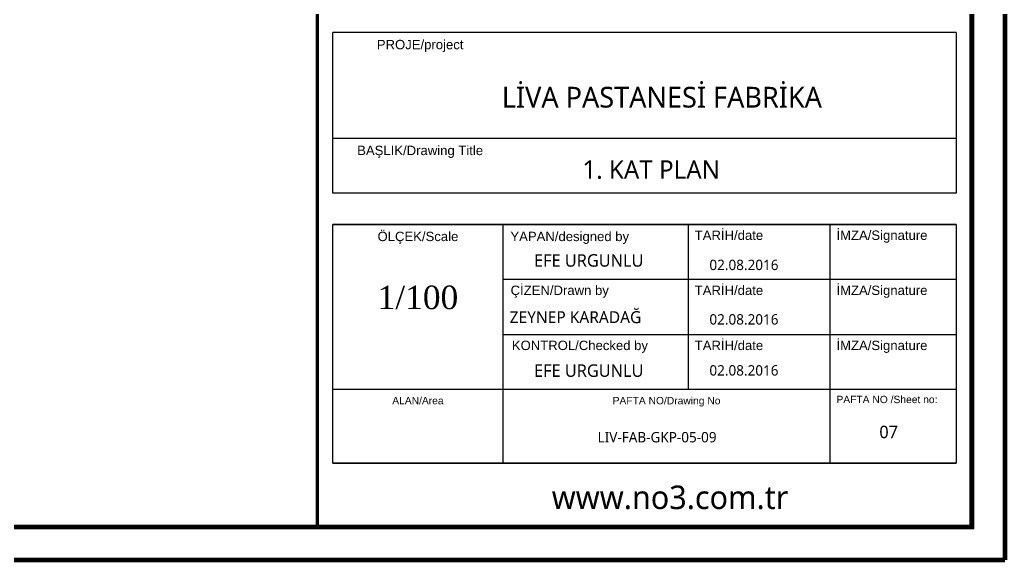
# Model space of a CAD drawing. Header units: centimetres. Extents: x 681015 to 688218, y 3995806 to 4004619.
# Drawn here: x 685489 to 688218, y 3995806 to 3997306 of the extents above; entities that cross this region are included whole.
import ezdxf
from ezdxf.enums import TextEntityAlignment as Align

# ---------------------------------------------------------------- set-up
doc = ezdxf.new("R2010")
doc.units = ezdxf.units.CM
doc.header["$LTSCALE"] = 100
doc.header["$MEASUREMENT"] = 0
doc.linetypes.add('DUZ', pattern=[500, 500])
doc.layers.get('0').update_dxf_attribs({"linetype": 'DUZ'})
doc.layers.add('no3_lejand', color=255, linetype='Continuous', lineweight=13)
doc.layers.add('t_yazı', color=146, linetype='Continuous', lineweight=25)
doc.styles.add('ARIALT', font='arial.ttf', dxfattribs={"height": 10})
doc.styles.add('no3 1  50', font='georgia.ttf', dxfattribs={"height": 14})
doc.styles.get("Standard").update_dxf_attribs({"font": 'arial.ttf'})

msp = doc.modelspace()

# ---------------------------------------------------------------- linework, layer by layer
at = {"color": 250}
for p, q in [((688076.7, 3997270.3), (686354.5, 3997270.3)), ((688076.7, 3997270.3), (688076.7, 3996826.2)), ((686354.5, 3996978.5), (688076.7, 3996978.5)), ((688076.7, 3996826.2), (686354.5, 3996826.2)), ((686354.5, 3996739.8), (688076.7, 3996739.8)), ((688076.7, 3996739.8), (686354.5, 3996739.8)), ((686824.1, 3996739.8), (686824.1, 3996079.9)), ((687336.1, 3996739.8), (687336.1, 3996282.9)), ((687727.7, 3996739.8), (687727.7, 3996079.9)), ((688076.7, 3996739.8), (688076.7, 3996079.9)), ((688076.7, 3996587.5), (686824.1, 3996587.5)), ((686824.1, 3996435.2), (688076.7, 3996435.2)), ((688076.7, 3996282.9), (686354.5, 3996282.9)), ((688076.7, 3996079.9), (686354.5, 3996079.9)), ((686354.5, 3996079.9), (688076.7, 3996079.9))]:
    msp.add_line(p, q, dxfattribs=at)
at = {"color": 252, "const_width": 13}
for points in [[(688211.3, 3995812.1), (681021.6, 3995812.1), (681021.6, 4004612.1), (688211.3, 4004612.1), (688211.3, 3999021.1, -0.414214), (688059, 3998868.9), (686506.7, 3998868.9, 0.414214), (686445.8, 3998808), (686445.8, 3997652.3, 0.414214), (686506.7, 3997591.4), (688059, 3997591.4, -0.414214), (688211.3, 3997439.2), (688211.3, 3995812.1)], [(688119.9, 3999021.1, -0.414214), (688059, 3998960.2), (686506.7, 3998960.2, 0.414214), (686354.5, 3998808), (686354.5, 3997652.3, 0.414214), (686506.7, 3997500.1), (688059, 3997500.1, -0.414214), (688119.9, 3997439.2), (688119.9, 3995903.4), (681113, 3995903.4), (681113, 4004520.7), (688119.9, 4004520.7), (688119.9, 3999021.1)]]:
    msp.add_lwpolyline(points, format="xyb", dxfattribs=at)
at = {"color": 252, "const_width": 9.19}
msp.add_lwpolyline([(686311.3, 3995903.4), (686311.3, 4004520.7)], dxfattribs=at)
at = {"color": 250}
for points in [[(686354.5, 3996826.2), (686354.5, 3997270.3)], [(686354.5, 3996079.9), (686354.5, 3996739.8)]]:
    msp.add_lwpolyline(points, dxfattribs=at)

# ---------------------------------------------------------------- texts
at = {"color": 7}
for s, insert, char_height, width, attachment_point in [('{\\fLucida Sans Unicode|b0|i0|c162|p34;EFE URGUNLU}', (686910.2, 3996639.9), 34.545, 1321.276, 4), ('{\\fGeorgia|b0|i0|c162|p18;1/100\\P}', (686589.3, 3996537.5), 64.773, 1321.276, 5), ('{\\fLucida Sans Unicode|b0|i0|c162|p34;ZEYNEP KARADAĞ\\P}', (686842.9, 3996483.1), 32.886, 1257.799, 4), ('{\\fLucida Sans Unicode|b0|i0|c162|p34;EFE URGUNLU}', (686910.2, 3996335.3), 34.545, 1321.276, 4), ('{\\fLucida Sans Unicode|b0|i0|c162|p34;07\\P}', (687864.3, 3996165.7), 34.545, 1321.276, 4), ('{\\fLucida Sans Unicode|b0|i0|c162|p34;www.no3.com.tr}', (687286, 3995984.5), 64.773, 1006.556, 5)]:
    msp.add_mtext(s, dxfattribs=dict(at, insert=insert, char_height=char_height, width=width, attachment_point=attachment_point))
at = {"layer": 'no3_lejand', "attachment_point": 4, "style": 'no3 1  50'}
for s, insert, char_height, width in [('{\\fLucida Sans Unicode|b0|i0|c162|p34;LİVA PASTANESİ FABRİKA\\P}', (686821.1, 3997091.1), 57.352, 2506.923), ('{\\fLucida Sans Unicode|b0|i0|c162|p34;02.08.2016\\P}', (687394.7, 3996627.5), 28.676, 1253.461), ('{\\fLucida Sans Unicode|b0|i0|c162|p34;02.08.2016\\P}', (687394.7, 3996627.5), 28.676, 1253.461), ('{\\fLucida Sans Unicode|b0|i0|c162|p34;02.08.2016\\P}', (687394.7, 3996476.9), 28.676, 1253.461), ('{\\fLucida Sans Unicode|b0|i0|c162|p34;02.08.2016\\P}', (687394.7, 3996335.9), 28.676, 1253.461), ('{\\fLucida Sans Unicode|b0|i0|c162|p34;LIV-FAB-GKP-05-09\\P\\P}', (687085.8, 3996127.3), 28.676, 1253.461), ('{\\fLucida Sans Unicode|b0|i0|c162|p34;LIV-FAB-GKP-05-09\\P\\P}', (687085.8, 3996127.3), 28.676, 1253.461)]:
    msp.add_mtext(s, dxfattribs=dict(at, insert=insert, char_height=char_height, width=width))
at = {"layer": 'no3_lejand', "color": 252, "insert": (687043.8, 3996891), "char_height": 51.209, "width": 2238.423, "attachment_point": 4, "style": 'no3 1  50'}
msp.add_mtext('{\\fLucida Sans Unicode|b0|i0|c162|p34;1. KAT PLAN\\P}', dxfattribs=at)
at = {"layer": 't_yazı', "linetype": 'Continuous', "style": 'ARIALT'}
for s, height, p in [('ALAN/Area', 20.31, (686589.3, 3996252.5)), ('PAFTA NO/Drawing No', 20.307, (687276.3, 3996252.5))]:
    msp.add_text(s, height=height, dxfattribs=at).set_placement(p, align=Align.MIDDLE_CENTER)
at = {"layer": 't_yazı', "style": 'ARIALT'}
for s, insert, char_height, width, attachment_point in [('PROJE/project', (686595.4, 3997250), 25.909, 481.907, 2), ('BAŞLIK/Drawing Title', (686595.4, 3996957.3), 25.909, 481.907, 2), ('ÖLÇEK/Scale', (686589.3, 3996719.5), 25.909, 175.021, 2), ('YAPAN/designed by', (687008.8, 3996719.5), 25.909, 481.907, 2), ('TARİH/date', (687354.2, 3996722.8), 25.91, 197.087, 1), ('İMZA/Signature', (687745.8, 3996722.8), 25.909, 197.087, 1), ('ÇİZEN/Drawn by', (686981.1, 3996570.5), 25.909, 481.907, 2), ('TARİH/date', (687354.2, 3996570.5), 25.91, 197.087, 1), ('İMZA/Signature', (687745.8, 3996570.5), 25.909, 197.087, 1), ('KONTROL/Checked by', (686848.8, 3996418.2), 25.909, 432.935, 1), ('TARİH/date', (687354.2, 3996418.2), 25.91, 197.087, 1), ('İMZA/Signature', (687745.8, 3996418.2), 25.909, 197.087, 1)]:
    msp.add_mtext(s, dxfattribs=dict(at, insert=insert, char_height=char_height, width=width, attachment_point=attachment_point))
at = {"layer": 't_yazı', "linetype": 'Continuous', "insert": (687745.8, 3996265.9), "char_height": 20.307, "width": 486.397, "attachment_point": 1, "style": 'ARIALT'}
msp.add_mtext('PAFTA NO /Sheet no:', dxfattribs=at)

doc.saveas('drawing.dxf')
